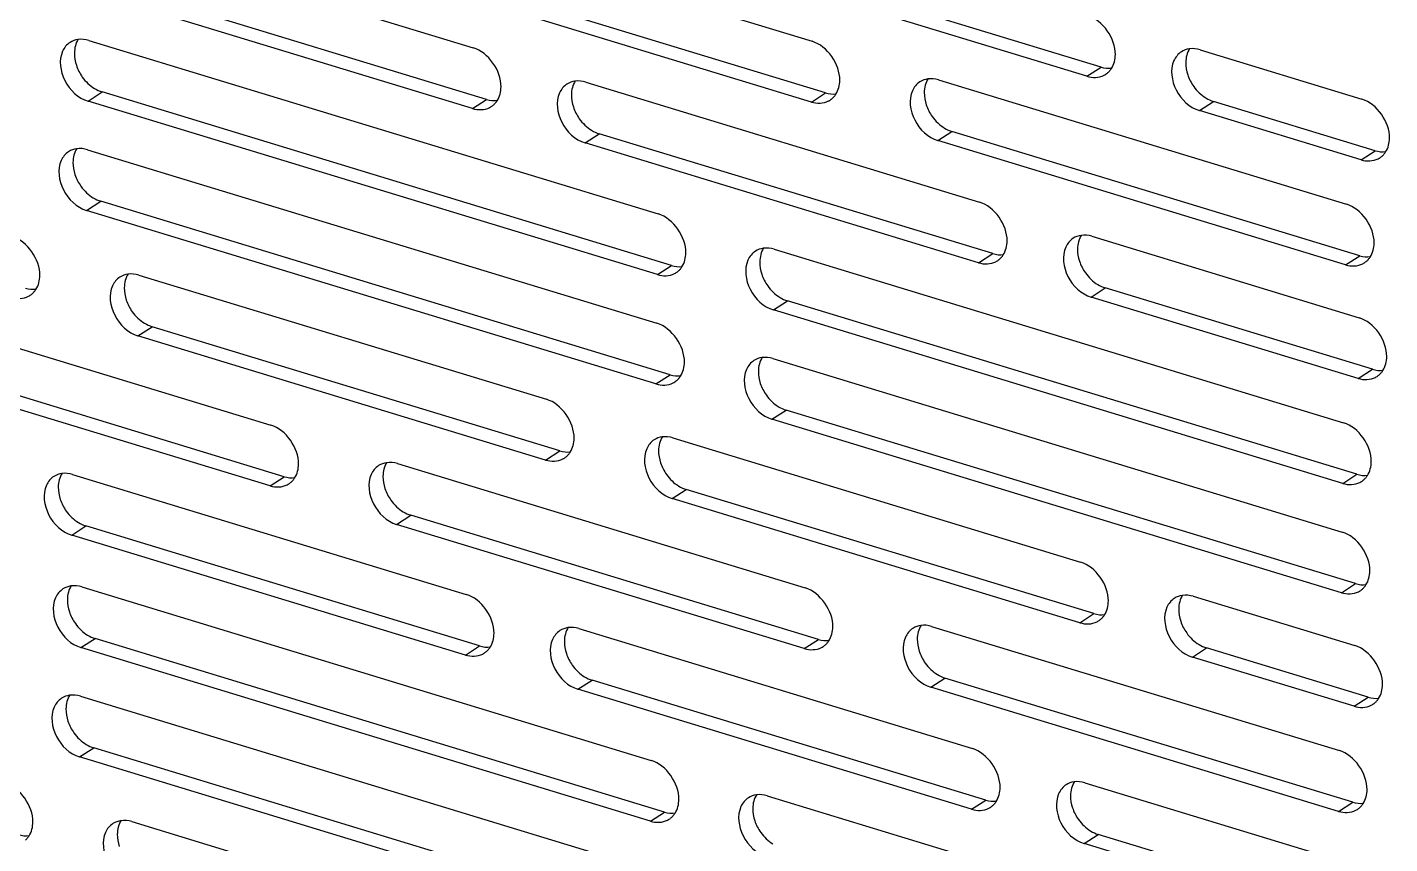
# Model space of a CAD drawing. Header units: millimetres. Extents: x -177 to 18421, y -5017 to 3255.
# Drawn here: x 13076 to 13096.13, y 2000.84 to 2012.92 of the extents above; entities that cross this region are included whole.
import ezdxf

# ---------------------------------------------------------------- set-up
doc = ezdxf.new("R2010")
doc.units = ezdxf.units.MM
doc.header["$LTSCALE"] = 46.255
doc.layers.get('0').update_dxf_attribs({"linetype": 'CONTINUOUS'})

msp = doc.modelspace()

# ---------------------------------------------------------------- linework, layer by layer
at = {"color": 3, "linetype": 'Continuous'}
for p, q in [((13081.571, 2014.544), (13087.596, 2012.707)), ((13076.771, 2014.384), (13082.589, 2012.611)), ((13091.657, 2012.19), (13085.632, 2014.027)), ((13087.585, 2011.809), (13081.559, 2013.646)), ((13082.577, 2011.713), (13076.76, 2013.486)), ((13076.906, 2012.721), (13085.321, 2010.156)), ((13093.331, 2012.581), (13095.72, 2011.853)), ((13084.251, 2012.104), (13090.069, 2010.331)), ((13089.466, 2012.137), (13095.492, 2010.3)), ((13085.31, 2009.258), (13076.895, 2011.823)), ((13095.709, 2010.955), (13093.319, 2011.684)), ((13090.057, 2009.433), (13084.24, 2011.206)), ((13095.48, 2009.402), (13089.455, 2011.239)), ((13076.886, 2011.104), (13085.301, 2008.539)), ((13085.289, 2007.642), (13076.874, 2010.207)), ((13091.731, 2009.824), (13095.679, 2008.621)), ((13087.035, 2009.633), (13095.45, 2007.068)), ((13077.644, 2009.251), (13083.67, 2007.414)), ((13073.572, 2008.87), (13079.597, 2007.033)), ((13095.667, 2007.723), (13091.72, 2008.926)), ((13095.439, 2006.17), (13087.024, 2008.735)), ((13083.658, 2006.516), (13077.633, 2008.353)), ((13079.586, 2006.135), (13073.56, 2007.972)), ((13087.015, 2008.017), (13095.43, 2005.452)), ((13095.418, 2004.554), (13087.003, 2007.119)), ((13085.54, 2006.844), (13091.565, 2005.007)), ((13081.467, 2006.463), (13087.493, 2004.626)), ((13076.668, 2006.303), (13082.485, 2004.53)), ((13091.554, 2004.11), (13085.528, 2005.946)), ((13087.481, 2003.728), (13081.456, 2005.565)), ((13082.474, 2003.632), (13076.656, 2005.406)), ((13076.803, 2004.64), (13085.218, 2002.075)), ((13093.227, 2004.501), (13095.617, 2003.772)), ((13084.148, 2004.023), (13089.965, 2002.25)), ((13089.363, 2004.056), (13095.388, 2002.22)), ((13085.206, 2001.177), (13076.791, 2003.742)), ((13095.605, 2002.875), (13093.216, 2003.603)), ((13095.377, 2001.322), (13089.351, 2003.158)), ((13076.782, 2003.024), (13085.197, 2000.459)), ((13089.954, 2001.352), (13084.136, 2003.126)), ((13085.186, 1999.561), (13076.771, 2002.126)), ((13091.628, 2001.743), (13095.575, 2000.54)), ((13086.932, 2001.552), (13095.347, 1998.987)), ((13077.541, 2001.17), (13083.566, 1999.333)), ((13095.564, 1999.642), (13091.616, 2000.846))]:
    msp.add_line(p, q, dxfattribs=at)
at = {"color": 7, "linetype": 'Continuous'}
for p, q in [((13091.866, 2012.325), (13085.84, 2014.162)), ((13082.786, 2011.848), (13076.968, 2013.621)), ((13087.793, 2011.944), (13081.768, 2013.781)), ((13091.657, 2012.19), (13091.866, 2012.325)), ((13076.895, 2011.823), (13077.103, 2011.958)), ((13085.518, 2009.393), (13077.103, 2011.958)), ((13082.577, 2011.713), (13082.786, 2011.848)), ((13087.585, 2011.809), (13087.793, 2011.944)), ((13093.319, 2011.684), (13093.528, 2011.819)), ((13095.917, 2011.09), (13093.528, 2011.819)), ((13084.24, 2011.206), (13084.448, 2011.341)), ((13090.266, 2009.568), (13084.448, 2011.341)), ((13089.455, 2011.239), (13089.663, 2011.374)), ((13095.689, 2009.537), (13089.663, 2011.374)), ((13095.709, 2010.955), (13095.917, 2011.09)), ((13076.874, 2010.207), (13077.083, 2010.342)), ((13085.498, 2007.777), (13077.083, 2010.342)), ((13085.31, 2009.258), (13085.518, 2009.393)), ((13090.057, 2009.433), (13090.266, 2009.568)), ((13095.48, 2009.402), (13095.689, 2009.537)), ((13091.72, 2008.926), (13091.928, 2009.061)), ((13095.876, 2007.858), (13091.928, 2009.061)), ((13087.024, 2008.735), (13087.232, 2008.87)), ((13095.647, 2006.305), (13087.232, 2008.87)), ((13077.633, 2008.353), (13077.841, 2008.488)), ((13083.867, 2006.651), (13077.841, 2008.488)), ((13079.794, 2006.27), (13073.769, 2008.107)), ((13085.289, 2007.642), (13085.498, 2007.777)), ((13095.667, 2007.723), (13095.876, 2007.858)), ((13087.003, 2007.119), (13087.212, 2007.254)), ((13095.627, 2004.689), (13087.212, 2007.254)), ((13083.658, 2006.516), (13083.867, 2006.651)), ((13079.586, 2006.135), (13079.794, 2006.27)), ((13095.439, 2006.17), (13095.647, 2006.305)), ((13085.528, 2005.946), (13085.737, 2006.081)), ((13091.762, 2004.245), (13085.737, 2006.081)), ((13081.456, 2005.565), (13081.664, 2005.7)), ((13087.69, 2003.863), (13081.664, 2005.7)), ((13076.656, 2005.406), (13076.865, 2005.541)), ((13082.682, 2003.767), (13076.865, 2005.541)), ((13095.418, 2004.554), (13095.627, 2004.689)), ((13091.554, 2004.11), (13091.762, 2004.245)), ((13076.791, 2003.742), (13077, 2003.877)), ((13085.415, 2001.312), (13077, 2003.877)), ((13082.474, 2003.632), (13082.682, 2003.767)), ((13087.481, 2003.728), (13087.69, 2003.863)), ((13093.216, 2003.603), (13093.424, 2003.738)), ((13095.814, 2003.01), (13093.424, 2003.738)), ((13084.136, 2003.126), (13084.345, 2003.261)), ((13090.162, 2001.487), (13084.345, 2003.261)), ((13089.351, 2003.158), (13089.56, 2003.293)), ((13095.585, 2001.457), (13089.56, 2003.293)), ((13095.605, 2002.875), (13095.814, 2003.01)), ((13076.771, 2002.126), (13076.979, 2002.261)), ((13085.394, 1999.696), (13076.979, 2002.261)), ((13089.954, 2001.352), (13090.162, 2001.487)), ((13095.377, 2001.322), (13095.585, 2001.457)), ((13085.206, 2001.177), (13085.415, 2001.312)), ((13091.616, 2000.846), (13091.825, 2000.981)), ((13095.772, 1999.777), (13091.825, 2000.981))]:
    msp.add_line(p, q, dxfattribs=at)
at = {"color": 3, "linetype": 'Continuous'}
for centre, radius, start, end in [((13091.782, 2012.455), 0.281, 297.2817, 302.9867), ((13091.783, 2012.454), 0.279, 302.9904, 307.4361), ((13091.782, 2012.455), 0.281, 307.4433, 311.4043), ((13087.71, 2012.074), 0.281, 297.2817, 302.9867), ((13087.711, 2012.073), 0.279, 302.9904, 307.4361), ((13087.709, 2012.074), 0.281, 307.4433, 311.4043), ((13082.702, 2011.978), 0.281, 297.2817, 302.9867), ((13082.703, 2011.976), 0.279, 302.9904, 307.4361), ((13082.702, 2011.978), 0.281, 307.4433, 311.4043), ((13095.835, 2011.219), 0.279, 302.9904, 307.4361), ((13095.833, 2011.22), 0.281, 307.4433, 311.4043), ((13095.834, 2011.22), 0.281, 297.2817, 302.9867), ((13090.182, 2009.698), 0.281, 297.2817, 302.9867), ((13090.183, 2009.696), 0.279, 302.9904, 307.4361), ((13090.182, 2009.698), 0.281, 307.4433, 311.4043), ((13095.605, 2009.668), 0.281, 297.2817, 302.9867), ((13095.606, 2009.666), 0.279, 302.9904, 307.4361), ((13095.605, 2009.668), 0.281, 307.4433, 311.4043), ((13085.435, 2009.523), 0.281, 297.2817, 302.9867), ((13085.436, 2009.521), 0.279, 302.9904, 307.4361), ((13085.434, 2009.523), 0.281, 307.4433, 311.4043), ((13075.887, 2009.188), 0.281, 307.4433, 311.4043), ((13075.887, 2009.188), 0.281, 297.2817, 302.9867), ((13075.889, 2009.186), 0.279, 302.9904, 307.4361), ((13095.792, 2007.988), 0.281, 307.4433, 311.4043), ((13085.414, 2007.907), 0.281, 297.2817, 302.9867), ((13085.415, 2007.905), 0.279, 302.9904, 307.4361), ((13085.414, 2007.907), 0.281, 307.4433, 311.4043), ((13095.792, 2007.988), 0.281, 297.2817, 302.9867), ((13095.793, 2007.986), 0.279, 302.9904, 307.4361), ((13083.783, 2006.781), 0.281, 307.4433, 311.4043), ((13083.783, 2006.781), 0.281, 297.2817, 302.9867), ((13083.784, 2006.78), 0.279, 302.9904, 307.4361), ((13079.711, 2006.4), 0.281, 297.2817, 302.9867), ((13079.712, 2006.399), 0.279, 302.9904, 307.4361), ((13079.71, 2006.4), 0.281, 307.4433, 311.4043), ((13095.564, 2006.435), 0.281, 297.2817, 302.9867), ((13095.565, 2006.434), 0.279, 302.9904, 307.4361), ((13095.563, 2006.435), 0.281, 307.4433, 311.4043), ((13095.543, 2004.819), 0.281, 297.2817, 302.9867), ((13095.544, 2004.817), 0.279, 302.9904, 307.4361), ((13095.543, 2004.819), 0.281, 307.4433, 311.4043), ((13091.679, 2004.373), 0.279, 302.9904, 307.4361), ((13091.678, 2004.375), 0.281, 307.4433, 311.4043), ((13091.678, 2004.375), 0.281, 297.2817, 302.9867), ((13087.606, 2003.994), 0.281, 297.2817, 302.9867), ((13087.607, 2003.992), 0.279, 302.9904, 307.4361), ((13087.606, 2003.994), 0.281, 307.4433, 311.4043), ((13082.599, 2003.897), 0.281, 297.2817, 302.9867), ((13082.6, 2003.896), 0.279, 302.9904, 307.4361), ((13082.598, 2003.897), 0.281, 307.4433, 311.4043), ((13095.73, 2003.14), 0.281, 297.2817, 302.9867), ((13095.731, 2003.138), 0.279, 302.9904, 307.4361), ((13095.73, 2003.14), 0.281, 307.4433, 311.4043), ((13090.079, 2001.617), 0.281, 297.2817, 302.9867), ((13090.08, 2001.616), 0.279, 302.9904, 307.4361), ((13090.078, 2001.617), 0.281, 307.4433, 311.4043), ((13095.501, 2001.587), 0.281, 297.2817, 302.9867), ((13095.503, 2001.585), 0.279, 302.9904, 307.4361), ((13095.501, 2001.587), 0.281, 307.4433, 311.4043), ((13085.331, 2001.442), 0.281, 297.2817, 302.9867), ((13085.332, 2001.44), 0.279, 302.9904, 307.4361), ((13085.331, 2001.442), 0.281, 307.4433, 311.4043)]:
    msp.add_arc(centre, radius, start, end, dxfattribs=at)
for points in [[(13092.078, 2012.512), (13092.081, 2012.748), (13091.894, 2013.019), (13091.669, 2013.088)], [(13076.629, 2012.691), (13076.581, 2012.66), (13076.542, 2012.612), (13076.519, 2012.56)], [(13076.747, 2012.735), (13076.705, 2012.729), (13076.664, 2012.714), (13076.629, 2012.691)], [(13076.906, 2012.721), (13076.855, 2012.736), (13076.8, 2012.742), (13076.747, 2012.735)], [(13082.999, 2012.035), (13083.002, 2012.271), (13082.814, 2012.542), (13082.589, 2012.611)], [(13088.006, 2012.131), (13088.009, 2012.367), (13087.822, 2012.638), (13087.596, 2012.707)], [(13093.331, 2012.581), (13093.28, 2012.597), (13093.224, 2012.603), (13093.171, 2012.596)], [(13092.021, 2012.306), (13092.059, 2012.366), (13092.077, 2012.441), (13092.078, 2012.512)], [(13093.053, 2012.552), (13093.005, 2012.521), (13092.967, 2012.473), (13092.943, 2012.421)], [(13093.171, 2012.596), (13093.13, 2012.59), (13093.088, 2012.575), (13093.053, 2012.552)], [(13091.657, 2012.19), (13091.738, 2012.166), (13091.835, 2012.167), (13091.911, 2012.206)], [(13082.941, 2011.829), (13082.98, 2011.889), (13082.998, 2011.964), (13082.999, 2012.035)], [(13083.973, 2012.075), (13083.926, 2012.044), (13083.887, 2011.996), (13083.864, 2011.944)], [(13084.092, 2012.118), (13084.05, 2012.113), (13084.009, 2012.098), (13083.973, 2012.075)], [(13084.251, 2012.104), (13084.2, 2012.12), (13084.145, 2012.126), (13084.092, 2012.118)], [(13087.948, 2011.925), (13087.987, 2011.985), (13088.005, 2012.06), (13088.006, 2012.131)], [(13089.188, 2012.108), (13089.141, 2012.077), (13089.102, 2012.029), (13089.079, 2011.977)], [(13089.307, 2012.151), (13089.265, 2012.145), (13089.224, 2012.13), (13089.188, 2012.108)], [(13089.466, 2012.137), (13089.415, 2012.153), (13089.36, 2012.159), (13089.307, 2012.151)], [(13087.585, 2011.809), (13087.666, 2011.784), (13087.763, 2011.786), (13087.838, 2011.825)], [(13096.13, 2011.277), (13096.133, 2011.513), (13095.945, 2011.784), (13095.72, 2011.853)], [(13082.577, 2011.713), (13082.658, 2011.688), (13082.756, 2011.69), (13082.831, 2011.728)], [(13096.072, 2011.071), (13096.111, 2011.131), (13096.129, 2011.206), (13096.13, 2011.277)], [(13076.608, 2011.075), (13076.56, 2011.044), (13076.522, 2010.996), (13076.498, 2010.944)], [(13076.726, 2011.119), (13076.685, 2011.113), (13076.643, 2011.098), (13076.608, 2011.075)], [(13076.886, 2011.104), (13076.835, 2011.12), (13076.779, 2011.126), (13076.726, 2011.119)], [(13095.709, 2010.955), (13095.79, 2010.931), (13095.887, 2010.932), (13095.962, 2010.971)], [(13090.479, 2009.755), (13090.482, 2009.991), (13090.294, 2010.262), (13090.069, 2010.331)], [(13095.902, 2009.725), (13095.905, 2009.96), (13095.717, 2010.232), (13095.492, 2010.3)], [(13085.731, 2009.58), (13085.734, 2009.815), (13085.547, 2010.087), (13085.321, 2010.156)], [(13076.184, 2009.245), (13076.187, 2009.481), (13075.999, 2009.752), (13075.774, 2009.821)], [(13091.453, 2009.795), (13091.406, 2009.764), (13091.367, 2009.716), (13091.344, 2009.664)], [(13091.572, 2009.838), (13091.53, 2009.833), (13091.489, 2009.818), (13091.453, 2009.795)], [(13091.731, 2009.824), (13091.68, 2009.84), (13091.624, 2009.846), (13091.572, 2009.838)], [(13085.673, 2009.374), (13085.712, 2009.434), (13085.73, 2009.509), (13085.731, 2009.58)], [(13086.758, 2009.604), (13086.71, 2009.573), (13086.671, 2009.525), (13086.648, 2009.473)], [(13086.876, 2009.647), (13086.834, 2009.641), (13086.793, 2009.626), (13086.758, 2009.604)], [(13087.035, 2009.633), (13086.984, 2009.649), (13086.929, 2009.655), (13086.876, 2009.647)], [(13090.421, 2009.549), (13090.46, 2009.609), (13090.478, 2009.684), (13090.479, 2009.755)], [(13095.844, 2009.518), (13095.883, 2009.578), (13095.901, 2009.653), (13095.902, 2009.725)], [(13090.057, 2009.433), (13090.138, 2009.408), (13090.236, 2009.41), (13090.311, 2009.448)], [(13095.48, 2009.402), (13095.561, 2009.378), (13095.659, 2009.379), (13095.734, 2009.418)], [(13076.126, 2009.039), (13076.165, 2009.099), (13076.183, 2009.174), (13076.184, 2009.245)], [(13077.366, 2009.221), (13077.319, 2009.19), (13077.28, 2009.143), (13077.257, 2009.091)], [(13077.485, 2009.265), (13077.443, 2009.259), (13077.402, 2009.244), (13077.366, 2009.221)], [(13077.644, 2009.251), (13077.593, 2009.266), (13077.538, 2009.273), (13077.485, 2009.265)], [(13085.31, 2009.258), (13085.391, 2009.233), (13085.488, 2009.234), (13085.563, 2009.273)], [(13075.763, 2008.923), (13075.844, 2008.898), (13075.941, 2008.899), (13076.016, 2008.938)], [(13096.089, 2008.045), (13096.092, 2008.281), (13095.904, 2008.552), (13095.679, 2008.621)], [(13085.71, 2007.964), (13085.713, 2008.199), (13085.526, 2008.471), (13085.301, 2008.539)], [(13086.737, 2007.987), (13086.689, 2007.956), (13086.651, 2007.909), (13086.627, 2007.857)], [(13086.855, 2008.031), (13086.814, 2008.025), (13086.772, 2008.01), (13086.737, 2007.987)], [(13087.015, 2008.017), (13086.964, 2008.032), (13086.908, 2008.039), (13086.855, 2008.031)], [(13096.031, 2007.839), (13096.07, 2007.899), (13096.088, 2007.974), (13096.089, 2008.045)], [(13085.653, 2007.758), (13085.691, 2007.818), (13085.709, 2007.892), (13085.71, 2007.964)], [(13085.289, 2007.642), (13085.37, 2007.617), (13085.467, 2007.618), (13085.543, 2007.657)], [(13095.667, 2007.723), (13095.748, 2007.698), (13095.846, 2007.699), (13095.921, 2007.738)], [(13084.079, 2006.838), (13084.082, 2007.074), (13083.895, 2007.345), (13083.67, 2007.414)], [(13080.007, 2006.457), (13080.01, 2006.693), (13079.823, 2006.964), (13079.597, 2007.033)], [(13095.86, 2006.492), (13095.863, 2006.728), (13095.676, 2006.999), (13095.45, 2007.068)], [(13084.022, 2006.632), (13084.06, 2006.692), (13084.078, 2006.767), (13084.079, 2006.838)], [(13085.262, 2006.815), (13085.214, 2006.784), (13085.175, 2006.736), (13085.152, 2006.684)], [(13085.38, 2006.858), (13085.338, 2006.852), (13085.297, 2006.838), (13085.262, 2006.815)], [(13085.54, 2006.844), (13085.489, 2006.86), (13085.433, 2006.866), (13085.38, 2006.858)], [(13079.949, 2006.251), (13079.988, 2006.311), (13080.006, 2006.386), (13080.007, 2006.457)], [(13081.189, 2006.434), (13081.142, 2006.403), (13081.103, 2006.355), (13081.08, 2006.303)], [(13081.308, 2006.477), (13081.266, 2006.471), (13081.225, 2006.456), (13081.189, 2006.434)], [(13081.467, 2006.463), (13081.416, 2006.479), (13081.361, 2006.485), (13081.308, 2006.477)], [(13083.658, 2006.516), (13083.739, 2006.492), (13083.836, 2006.493), (13083.912, 2006.532)], [(13095.802, 2006.286), (13095.841, 2006.346), (13095.859, 2006.421), (13095.86, 2006.492)], [(13076.39, 2006.274), (13076.342, 2006.243), (13076.304, 2006.195), (13076.28, 2006.143)], [(13076.508, 2006.318), (13076.467, 2006.312), (13076.425, 2006.297), (13076.39, 2006.274)], [(13076.668, 2006.303), (13076.617, 2006.319), (13076.561, 2006.325), (13076.508, 2006.318)], [(13095.439, 2006.17), (13095.52, 2006.145), (13095.617, 2006.147), (13095.692, 2006.186)], [(13079.586, 2006.135), (13079.667, 2006.11), (13079.764, 2006.112), (13079.839, 2006.15)], [(13095.839, 2004.876), (13095.842, 2005.112), (13095.655, 2005.383), (13095.43, 2005.452)], [(13091.975, 2004.432), (13091.978, 2004.667), (13091.79, 2004.939), (13091.565, 2005.007)], [(13095.782, 2004.67), (13095.82, 2004.73), (13095.838, 2004.805), (13095.839, 2004.876)], [(13076.525, 2004.61), (13076.477, 2004.579), (13076.439, 2004.532), (13076.415, 2004.48)], [(13076.643, 2004.654), (13076.602, 2004.648), (13076.56, 2004.633), (13076.525, 2004.61)], [(13076.803, 2004.64), (13076.752, 2004.655), (13076.696, 2004.662), (13076.643, 2004.654)], [(13087.903, 2004.051), (13087.906, 2004.286), (13087.718, 2004.558), (13087.493, 2004.626)], [(13095.418, 2004.554), (13095.499, 2004.529), (13095.596, 2004.531), (13095.672, 2004.569)], [(13082.895, 2003.955), (13082.898, 2004.19), (13082.711, 2004.461), (13082.485, 2004.53)], [(13091.917, 2004.226), (13091.956, 2004.286), (13091.974, 2004.36), (13091.975, 2004.432)], [(13092.949, 2004.471), (13092.902, 2004.44), (13092.863, 2004.392), (13092.84, 2004.341)], [(13093.068, 2004.515), (13093.026, 2004.509), (13092.985, 2004.494), (13092.949, 2004.471)], [(13093.227, 2004.501), (13093.176, 2004.516), (13093.121, 2004.522), (13093.068, 2004.515)], [(13082.838, 2003.748), (13082.876, 2003.808), (13082.894, 2003.883), (13082.895, 2003.955)], [(13083.87, 2003.994), (13083.822, 2003.963), (13083.783, 2003.915), (13083.76, 2003.863)], [(13083.988, 2004.038), (13083.947, 2004.032), (13083.905, 2004.017), (13083.87, 2003.994)], [(13084.148, 2004.023), (13084.097, 2004.039), (13084.041, 2004.045), (13083.988, 2004.038)], [(13087.845, 2003.844), (13087.884, 2003.904), (13087.902, 2003.979), (13087.903, 2004.051)], [(13089.085, 2004.027), (13089.037, 2003.996), (13088.999, 2003.948), (13088.975, 2003.896)], [(13089.203, 2004.071), (13089.162, 2004.065), (13089.12, 2004.05), (13089.085, 2004.027)], [(13089.363, 2004.056), (13089.312, 2004.072), (13089.256, 2004.078), (13089.203, 2004.071)], [(13091.554, 2004.11), (13091.635, 2004.085), (13091.732, 2004.086), (13091.807, 2004.125)], [(13087.481, 2003.728), (13087.562, 2003.704), (13087.66, 2003.705), (13087.735, 2003.744)], [(13096.026, 2003.197), (13096.029, 2003.432), (13095.842, 2003.704), (13095.617, 2003.772)], [(13082.474, 2003.632), (13082.555, 2003.608), (13082.652, 2003.609), (13082.728, 2003.648)], [(13095.969, 2002.991), (13096.008, 2003.05), (13096.026, 2003.125), (13096.026, 2003.197)], [(13076.504, 2002.994), (13076.457, 2002.963), (13076.418, 2002.915), (13076.395, 2002.864)], [(13076.623, 2003.038), (13076.581, 2003.032), (13076.54, 2003.017), (13076.504, 2002.994)], [(13076.782, 2003.024), (13076.731, 2003.039), (13076.676, 2003.045), (13076.623, 2003.038)], [(13095.605, 2002.875), (13095.686, 2002.85), (13095.784, 2002.851), (13095.859, 2002.89)], [(13090.375, 2001.675), (13090.378, 2001.91), (13090.191, 2002.181), (13089.965, 2002.25)], [(13095.798, 2001.644), (13095.801, 2001.879), (13095.613, 2002.151), (13095.388, 2002.22)], [(13085.628, 2001.499), (13085.631, 2001.735), (13085.443, 2002.006), (13085.218, 2002.075)], [(13076.08, 2001.164), (13076.083, 2001.4), (13075.896, 2001.671), (13075.671, 2001.74)], [(13091.468, 2001.758), (13091.426, 2001.752), (13091.385, 2001.737), (13091.35, 2001.714)], [(13091.628, 2001.743), (13091.576, 2001.759), (13091.521, 2001.765), (13091.468, 2001.758)], [(13086.772, 2001.567), (13086.731, 2001.561), (13086.689, 2001.546), (13086.654, 2001.523)], [(13086.932, 2001.552), (13086.881, 2001.568), (13086.825, 2001.574), (13086.772, 2001.567)], [(13090.317, 2001.468), (13090.356, 2001.528), (13090.374, 2001.603), (13090.375, 2001.675)], [(13091.35, 2001.714), (13091.302, 2001.683), (13091.263, 2001.635), (13091.24, 2001.583)], [(13095.74, 2001.438), (13095.779, 2001.498), (13095.797, 2001.573), (13095.798, 2001.644)], [(13085.57, 2001.293), (13085.609, 2001.353), (13085.627, 2001.428), (13085.628, 2001.499)], [(13086.654, 2001.523), (13086.606, 2001.492), (13086.568, 2001.444), (13086.544, 2001.392)], [(13089.954, 2001.352), (13090.035, 2001.328), (13090.132, 2001.329), (13090.207, 2001.368)], [(13095.377, 2001.322), (13095.458, 2001.297), (13095.555, 2001.298), (13095.63, 2001.337)], [(13076.023, 2000.958), (13076.062, 2001.018), (13076.08, 2001.093), (13076.08, 2001.164)], [(13077.263, 2001.141), (13077.215, 2001.11), (13077.176, 2001.062), (13077.153, 2001.01)], [(13077.381, 2001.184), (13077.339, 2001.178), (13077.298, 2001.164), (13077.263, 2001.141)], [(13077.541, 2001.17), (13077.49, 2001.186), (13077.434, 2001.192), (13077.381, 2001.184)], [(13085.206, 2001.177), (13085.287, 2001.152), (13085.385, 2001.154), (13085.46, 2001.192)]]:
    msp.add_open_spline(points, degree=3, dxfattribs=at)
at = {"color": 7, "linetype": 'Continuous'}
for points in [[(13076.751, 2012.74), (13076.713, 2012.68), (13076.695, 2012.605), (13076.694, 2012.533)], [(13093.176, 2012.6), (13093.137, 2012.54), (13093.119, 2012.466), (13093.118, 2012.394)], [(13076.694, 2012.533), (13076.693, 2012.472), (13076.704, 2012.41), (13076.723, 2012.352)], [(13076.723, 2012.352), (13076.743, 2012.29), (13076.774, 2012.232), (13076.811, 2012.179)], [(13091.866, 2012.325), (13091.917, 2012.31), (13091.972, 2012.304), (13092.025, 2012.311)], [(13093.118, 2012.394), (13093.117, 2012.333), (13093.128, 2012.271), (13093.147, 2012.213)], [(13093.147, 2012.213), (13093.168, 2012.151), (13093.198, 2012.092), (13093.236, 2012.04)], [(13076.811, 2012.179), (13076.859, 2012.111), (13076.922, 2012.051), (13076.993, 2012.008)], [(13076.993, 2012.008), (13077.027, 2011.987), (13077.065, 2011.97), (13077.103, 2011.958)], [(13084.096, 2012.123), (13084.057, 2012.063), (13084.039, 2011.988), (13084.038, 2011.917)], [(13089.311, 2012.156), (13089.272, 2012.096), (13089.254, 2012.021), (13089.253, 2011.95)], [(13093.236, 2012.04), (13093.284, 2011.972), (13093.346, 2011.912), (13093.417, 2011.869)], [(13082.786, 2011.848), (13082.837, 2011.832), (13082.893, 2011.826), (13082.945, 2011.834)], [(13084.038, 2011.917), (13084.038, 2011.856), (13084.049, 2011.794), (13084.068, 2011.736)], [(13087.793, 2011.944), (13087.844, 2011.929), (13087.9, 2011.922), (13087.953, 2011.93)], [(13089.253, 2011.95), (13089.253, 2011.888), (13089.264, 2011.826), (13089.283, 2011.768)], [(13093.417, 2011.869), (13093.452, 2011.848), (13093.489, 2011.83), (13093.528, 2011.819)], [(13084.068, 2011.736), (13084.088, 2011.674), (13084.118, 2011.615), (13084.156, 2011.562)], [(13089.283, 2011.768), (13089.303, 2011.707), (13089.334, 2011.648), (13089.371, 2011.595)], [(13089.371, 2011.595), (13089.419, 2011.527), (13089.482, 2011.467), (13089.553, 2011.424)], [(13084.156, 2011.562), (13084.204, 2011.495), (13084.266, 2011.434), (13084.338, 2011.391)], [(13089.553, 2011.424), (13089.587, 2011.403), (13089.625, 2011.386), (13089.663, 2011.374)], [(13084.338, 2011.391), (13084.372, 2011.37), (13084.409, 2011.353), (13084.448, 2011.341)], [(13076.731, 2011.123), (13076.692, 2011.063), (13076.674, 2010.989), (13076.673, 2010.917)], [(13095.917, 2011.09), (13095.968, 2011.075), (13096.024, 2011.069), (13096.077, 2011.076)], [(13076.673, 2010.917), (13076.672, 2010.856), (13076.683, 2010.794), (13076.702, 2010.736)], [(13076.702, 2010.736), (13076.723, 2010.674), (13076.753, 2010.615), (13076.791, 2010.563)], [(13076.791, 2010.563), (13076.839, 2010.495), (13076.901, 2010.435), (13076.972, 2010.392)], [(13076.972, 2010.392), (13077.007, 2010.371), (13077.044, 2010.353), (13077.083, 2010.342)], [(13091.576, 2009.843), (13091.537, 2009.783), (13091.519, 2009.708), (13091.518, 2009.637)], [(13086.88, 2009.652), (13086.842, 2009.592), (13086.824, 2009.517), (13086.823, 2009.446)], [(13091.518, 2009.637), (13091.517, 2009.576), (13091.528, 2009.514), (13091.548, 2009.455)], [(13085.518, 2009.393), (13085.569, 2009.377), (13085.625, 2009.371), (13085.678, 2009.378)], [(13086.823, 2009.446), (13086.822, 2009.385), (13086.833, 2009.323), (13086.852, 2009.264)], [(13090.266, 2009.568), (13090.317, 2009.552), (13090.372, 2009.546), (13090.425, 2009.554)], [(13091.548, 2009.455), (13091.568, 2009.394), (13091.598, 2009.335), (13091.636, 2009.282)], [(13095.689, 2009.537), (13095.74, 2009.522), (13095.795, 2009.516), (13095.848, 2009.523)], [(13077.489, 2009.27), (13077.45, 2009.21), (13077.432, 2009.135), (13077.431, 2009.064)], [(13086.852, 2009.264), (13086.872, 2009.203), (13086.903, 2009.144), (13086.94, 2009.091)], [(13091.636, 2009.282), (13091.684, 2009.215), (13091.746, 2009.154), (13091.818, 2009.111)], [(13075.971, 2009.058), (13076.022, 2009.042), (13076.078, 2009.036), (13076.131, 2009.044)], [(13077.431, 2009.064), (13077.431, 2009.002), (13077.441, 2008.94), (13077.461, 2008.882)], [(13086.94, 2009.091), (13086.988, 2009.024), (13087.051, 2008.963), (13087.122, 2008.92)], [(13091.818, 2009.111), (13091.852, 2009.09), (13091.889, 2009.073), (13091.928, 2009.061)], [(13077.461, 2008.882), (13077.481, 2008.821), (13077.511, 2008.762), (13077.549, 2008.709)], [(13087.122, 2008.92), (13087.156, 2008.899), (13087.194, 2008.882), (13087.232, 2008.87)], [(13077.549, 2008.709), (13077.597, 2008.641), (13077.659, 2008.581), (13077.731, 2008.538)], [(13077.731, 2008.538), (13077.765, 2008.517), (13077.802, 2008.5), (13077.841, 2008.488)], [(13086.86, 2008.036), (13086.821, 2007.976), (13086.803, 2007.901), (13086.802, 2007.83)], [(13085.498, 2007.777), (13085.549, 2007.761), (13085.604, 2007.755), (13085.657, 2007.762)], [(13086.802, 2007.83), (13086.801, 2007.768), (13086.812, 2007.706), (13086.831, 2007.648)], [(13095.876, 2007.858), (13095.927, 2007.842), (13095.982, 2007.836), (13096.035, 2007.844)], [(13086.831, 2007.648), (13086.852, 2007.587), (13086.882, 2007.528), (13086.92, 2007.475)], [(13086.92, 2007.475), (13086.968, 2007.407), (13087.03, 2007.347), (13087.101, 2007.304)], [(13087.101, 2007.304), (13087.136, 2007.283), (13087.173, 2007.266), (13087.212, 2007.254)], [(13085.385, 2006.863), (13085.346, 2006.803), (13085.328, 2006.728), (13085.327, 2006.657)], [(13083.867, 2006.651), (13083.918, 2006.636), (13083.973, 2006.63), (13084.026, 2006.637)], [(13085.327, 2006.657), (13085.326, 2006.596), (13085.337, 2006.534), (13085.356, 2006.475)], [(13081.312, 2006.482), (13081.273, 2006.422), (13081.255, 2006.347), (13081.254, 2006.276)], [(13085.356, 2006.475), (13085.377, 2006.414), (13085.407, 2006.355), (13085.444, 2006.302)], [(13076.513, 2006.322), (13076.474, 2006.263), (13076.456, 2006.188), (13076.455, 2006.116)], [(13079.794, 2006.27), (13079.845, 2006.255), (13079.901, 2006.248), (13079.954, 2006.256)], [(13081.254, 2006.276), (13081.254, 2006.214), (13081.265, 2006.152), (13081.284, 2006.094)], [(13085.444, 2006.302), (13085.493, 2006.235), (13085.555, 2006.174), (13085.626, 2006.131)], [(13095.647, 2006.305), (13095.698, 2006.29), (13095.754, 2006.283), (13095.807, 2006.291)], [(13076.455, 2006.116), (13076.454, 2006.055), (13076.465, 2005.993), (13076.484, 2005.935)], [(13081.284, 2006.094), (13081.304, 2006.033), (13081.335, 2005.974), (13081.372, 2005.921)], [(13085.626, 2006.131), (13085.661, 2006.11), (13085.698, 2006.093), (13085.737, 2006.081)], [(13076.484, 2005.935), (13076.505, 2005.873), (13076.535, 2005.814), (13076.573, 2005.762)], [(13076.573, 2005.762), (13076.621, 2005.694), (13076.683, 2005.634), (13076.754, 2005.591)], [(13081.372, 2005.921), (13081.42, 2005.853), (13081.483, 2005.793), (13081.554, 2005.75)], [(13076.754, 2005.591), (13076.789, 2005.57), (13076.826, 2005.552), (13076.865, 2005.541)], [(13081.554, 2005.75), (13081.588, 2005.729), (13081.626, 2005.712), (13081.664, 2005.7)], [(13076.648, 2004.659), (13076.609, 2004.599), (13076.591, 2004.524), (13076.59, 2004.453)], [(13095.627, 2004.689), (13095.678, 2004.673), (13095.733, 2004.667), (13095.786, 2004.675)], [(13076.59, 2004.453), (13076.589, 2004.391), (13076.6, 2004.329), (13076.62, 2004.271)], [(13093.072, 2004.52), (13093.033, 2004.46), (13093.015, 2004.385), (13093.014, 2004.313)], [(13076.62, 2004.271), (13076.64, 2004.21), (13076.67, 2004.151), (13076.708, 2004.098)], [(13091.762, 2004.245), (13091.813, 2004.229), (13091.869, 2004.223), (13091.922, 2004.23)], [(13093.014, 2004.313), (13093.014, 2004.252), (13093.025, 2004.19), (13093.044, 2004.132)], [(13076.708, 2004.098), (13076.756, 2004.03), (13076.818, 2003.97), (13076.889, 2003.927)], [(13083.993, 2004.042), (13083.954, 2003.983), (13083.936, 2003.908), (13083.935, 2003.836)], [(13089.208, 2004.075), (13089.169, 2004.015), (13089.151, 2003.94), (13089.15, 2003.869)], [(13093.044, 2004.132), (13093.064, 2004.071), (13093.095, 2004.012), (13093.132, 2003.959)], [(13093.132, 2003.959), (13093.18, 2003.891), (13093.243, 2003.831), (13093.314, 2003.788)], [(13076.889, 2003.927), (13076.924, 2003.906), (13076.961, 2003.889), (13077, 2003.877)], [(13082.682, 2003.767), (13082.733, 2003.752), (13082.789, 2003.746), (13082.842, 2003.753)], [(13083.935, 2003.836), (13083.934, 2003.775), (13083.945, 2003.713), (13083.964, 2003.655)], [(13087.69, 2003.863), (13087.741, 2003.848), (13087.796, 2003.842), (13087.849, 2003.849)], [(13089.15, 2003.869), (13089.149, 2003.808), (13089.16, 2003.746), (13089.179, 2003.688)], [(13093.314, 2003.788), (13093.348, 2003.767), (13093.386, 2003.75), (13093.424, 2003.738)], [(13083.964, 2003.655), (13083.985, 2003.593), (13084.015, 2003.534), (13084.052, 2003.482)], [(13089.179, 2003.688), (13089.2, 2003.626), (13089.23, 2003.567), (13089.268, 2003.514)], [(13084.052, 2003.482), (13084.101, 2003.414), (13084.163, 2003.354), (13084.234, 2003.311)], [(13089.268, 2003.514), (13089.316, 2003.447), (13089.378, 2003.387), (13089.449, 2003.343)], [(13089.449, 2003.343), (13089.484, 2003.323), (13089.521, 2003.305), (13089.56, 2003.293)], [(13084.234, 2003.311), (13084.269, 2003.29), (13084.306, 2003.272), (13084.345, 2003.261)], [(13076.627, 2003.043), (13076.588, 2002.983), (13076.57, 2002.908), (13076.569, 2002.836)], [(13095.814, 2003.01), (13095.865, 2002.994), (13095.92, 2002.988), (13095.973, 2002.995)], [(13076.569, 2002.836), (13076.569, 2002.775), (13076.579, 2002.713), (13076.599, 2002.655)], [(13076.599, 2002.655), (13076.619, 2002.594), (13076.649, 2002.535), (13076.687, 2002.482)], [(13076.687, 2002.482), (13076.735, 2002.414), (13076.797, 2002.354), (13076.869, 2002.311)], [(13076.869, 2002.311), (13076.903, 2002.29), (13076.94, 2002.273), (13076.979, 2002.261)], [(13091.472, 2001.762), (13091.434, 2001.702), (13091.416, 2001.628), (13091.415, 2001.556)], [(13086.777, 2001.571), (13086.738, 2001.511), (13086.72, 2001.436), (13086.719, 2001.365)], [(13091.415, 2001.556), (13091.414, 2001.495), (13091.425, 2001.433), (13091.444, 2001.375)], [(13086.719, 2001.365), (13086.718, 2001.304), (13086.729, 2001.242), (13086.749, 2001.184)], [(13090.162, 2001.487), (13090.213, 2001.472), (13090.269, 2001.466), (13090.322, 2001.473)], [(13091.444, 2001.375), (13091.465, 2001.313), (13091.495, 2001.254), (13091.532, 2001.202)], [(13095.585, 2001.457), (13095.636, 2001.441), (13095.692, 2001.435), (13095.745, 2001.442)], [(13077.386, 2001.189), (13077.347, 2001.129), (13077.329, 2001.054), (13077.328, 2000.983)], [(13085.415, 2001.312), (13085.466, 2001.296), (13085.521, 2001.29), (13085.574, 2001.298)], [(13086.749, 2001.184), (13086.769, 2001.122), (13086.799, 2001.063), (13086.837, 2001.011)], [(13091.532, 2001.202), (13091.581, 2001.134), (13091.643, 2001.074), (13091.714, 2001.031)], [(13075.868, 2000.977), (13075.919, 2000.962), (13075.974, 2000.955), (13076.027, 2000.963)], [(13077.328, 2000.983), (13077.327, 2000.922), (13077.338, 2000.86), (13077.357, 2000.801)], [(13086.837, 2001.011), (13086.885, 2000.943), (13086.947, 2000.883), (13087.018, 2000.84)], [(13091.714, 2001.031), (13091.749, 2001.01), (13091.786, 2000.992), (13091.825, 2000.981)]]:
    msp.add_open_spline(points, degree=3, dxfattribs=at)
at = {"color": 3, "linetype": 'Continuous'}
for points, knots in [([(13076.519, 2012.56), (13076.46, 2012.428), (13076.508, 2012.092), (13076.749, 2011.867), (13076.895, 2011.823)], [0, 0, 0, 0, 0.486189, 1, 1, 1, 1]), ([(13092.943, 2012.421), (13092.884, 2012.289), (13092.932, 2011.953), (13093.173, 2011.728), (13093.319, 2011.684)], [0, 0, 0, 0, 0.486189, 1, 1, 1, 1]), ([(13091.968, 2012.245), (13091.978, 2012.253), (13091.997, 2012.273), (13092.013, 2012.295), (13092.021, 2012.306)], [0, 0, 0, 0, 0.495742, 1, 1, 1, 1]), ([(13082.888, 2011.767), (13082.898, 2011.776), (13082.917, 2011.796), (13082.934, 2011.818), (13082.941, 2011.829)], [0, 0, 0, 0, 0.495742, 1, 1, 1, 1]), ([(13083.864, 2011.944), (13083.804, 2011.812), (13083.852, 2011.475), (13084.093, 2011.251), (13084.24, 2011.206)], [0, 0, 0, 0, 0.486189, 1, 1, 1, 1]), ([(13087.895, 2011.863), (13087.905, 2011.872), (13087.925, 2011.892), (13087.941, 2011.914), (13087.948, 2011.925)], [0, 0, 0, 0, 0.495742, 1, 1, 1, 1]), ([(13089.079, 2011.977), (13089.02, 2011.845), (13089.068, 2011.508), (13089.308, 2011.284), (13089.455, 2011.239)], [0, 0, 0, 0, 0.486189, 1, 1, 1, 1]), ([(13096.019, 2011.009), (13096.029, 2011.018), (13096.049, 2011.038), (13096.065, 2011.06), (13096.072, 2011.071)], [0, 0, 0, 0, 0.495742, 1, 1, 1, 1]), ([(13076.498, 2010.944), (13076.439, 2010.812), (13076.487, 2010.476), (13076.728, 2010.251), (13076.874, 2010.207)], [0, 0, 0, 0, 0.486189, 1, 1, 1, 1]), ([(13091.344, 2009.664), (13091.284, 2009.532), (13091.332, 2009.195), (13091.573, 2008.971), (13091.72, 2008.926)], [0, 0, 0, 0, 0.486189, 1, 1, 1, 1]), ([(13086.648, 2009.473), (13086.589, 2009.341), (13086.637, 2009.004), (13086.878, 2008.78), (13087.024, 2008.735)], [0, 0, 0, 0, 0.486189, 1, 1, 1, 1]), ([(13090.368, 2009.487), (13090.378, 2009.496), (13090.397, 2009.516), (13090.413, 2009.538), (13090.421, 2009.549)], [0, 0, 0, 0, 0.495742, 1, 1, 1, 1]), ([(13095.791, 2009.457), (13095.801, 2009.466), (13095.82, 2009.485), (13095.836, 2009.507), (13095.844, 2009.518)], [0, 0, 0, 0, 0.495742, 1, 1, 1, 1]), ([(13085.62, 2009.312), (13085.63, 2009.321), (13085.65, 2009.34), (13085.666, 2009.362), (13085.673, 2009.374)], [0, 0, 0, 0, 0.495742, 1, 1, 1, 1]), ([(13076.073, 2008.977), (13076.083, 2008.986), (13076.102, 2009.006), (13076.119, 2009.027), (13076.126, 2009.039)], [0, 0, 0, 0, 0.495742, 1, 1, 1, 1]), ([(13077.257, 2009.091), (13077.197, 2008.959), (13077.245, 2008.622), (13077.486, 2008.398), (13077.633, 2008.353)], [0, 0, 0, 0, 0.486189, 1, 1, 1, 1]), ([(13086.627, 2007.857), (13086.568, 2007.725), (13086.616, 2007.388), (13086.857, 2007.164), (13087.003, 2007.119)], [0, 0, 0, 0, 0.486189, 1, 1, 1, 1]), ([(13095.978, 2007.777), (13095.988, 2007.786), (13096.007, 2007.806), (13096.023, 2007.828), (13096.031, 2007.839)], [0, 0, 0, 0, 0.495742, 1, 1, 1, 1]), ([(13085.6, 2007.696), (13085.61, 2007.705), (13085.629, 2007.724), (13085.645, 2007.746), (13085.653, 2007.758)], [0, 0, 0, 0, 0.495742, 1, 1, 1, 1]), ([(13083.969, 2006.57), (13083.979, 2006.579), (13083.998, 2006.599), (13084.014, 2006.621), (13084.022, 2006.632)], [0, 0, 0, 0, 0.495742, 1, 1, 1, 1]), ([(13085.152, 2006.684), (13085.093, 2006.552), (13085.141, 2006.215), (13085.382, 2005.991), (13085.528, 2005.946)], [0, 0, 0, 0, 0.486189, 1, 1, 1, 1]), ([(13079.896, 2006.189), (13079.906, 2006.198), (13079.926, 2006.218), (13079.942, 2006.24), (13079.949, 2006.251)], [0, 0, 0, 0, 0.495742, 1, 1, 1, 1]), ([(13081.08, 2006.303), (13081.021, 2006.171), (13081.069, 2005.834), (13081.309, 2005.61), (13081.456, 2005.565)], [0, 0, 0, 0, 0.486189, 1, 1, 1, 1]), ([(13095.749, 2006.224), (13095.759, 2006.233), (13095.779, 2006.253), (13095.795, 2006.275), (13095.802, 2006.286)], [0, 0, 0, 0, 0.495742, 1, 1, 1, 1]), ([(13076.28, 2006.143), (13076.221, 2006.011), (13076.269, 2005.675), (13076.51, 2005.45), (13076.656, 2005.406)], [0, 0, 0, 0, 0.486189, 1, 1, 1, 1]), ([(13095.729, 2004.608), (13095.739, 2004.617), (13095.758, 2004.637), (13095.774, 2004.659), (13095.782, 2004.67)], [0, 0, 0, 0, 0.495742, 1, 1, 1, 1]), ([(13076.415, 2004.48), (13076.356, 2004.348), (13076.404, 2004.011), (13076.645, 2003.787), (13076.791, 2003.742)], [0, 0, 0, 0, 0.486189, 1, 1, 1, 1]), ([(13091.864, 2004.164), (13091.874, 2004.173), (13091.893, 2004.192), (13091.91, 2004.214), (13091.917, 2004.226)], [0, 0, 0, 0, 0.495742, 1, 1, 1, 1]), ([(13092.84, 2004.341), (13092.781, 2004.209), (13092.829, 2003.872), (13093.069, 2003.647), (13093.216, 2003.603)], [0, 0, 0, 0, 0.486189, 1, 1, 1, 1]), ([(13082.784, 2003.687), (13082.795, 2003.695), (13082.814, 2003.715), (13082.83, 2003.737), (13082.838, 2003.748)], [0, 0, 0, 0, 0.495742, 1, 1, 1, 1]), ([(13083.76, 2003.863), (13083.701, 2003.731), (13083.749, 2003.395), (13083.99, 2003.17), (13084.136, 2003.126)], [0, 0, 0, 0, 0.486189, 1, 1, 1, 1]), ([(13087.792, 2003.783), (13087.802, 2003.792), (13087.821, 2003.811), (13087.837, 2003.833), (13087.845, 2003.844)], [0, 0, 0, 0, 0.495742, 1, 1, 1, 1]), ([(13088.975, 2003.896), (13088.916, 2003.764), (13088.964, 2003.427), (13089.205, 2003.203), (13089.351, 2003.158)], [0, 0, 0, 0, 0.486189, 1, 1, 1, 1]), ([(13095.916, 2002.929), (13095.926, 2002.938), (13095.945, 2002.957), (13095.961, 2002.979), (13095.969, 2002.991)], [0, 0, 0, 0, 0.495742, 1, 1, 1, 1]), ([(13076.395, 2002.864), (13076.335, 2002.732), (13076.383, 2002.395), (13076.624, 2002.17), (13076.771, 2002.126)], [0, 0, 0, 0, 0.486189, 1, 1, 1, 1]), ([(13091.24, 2001.583), (13091.181, 2001.451), (13091.229, 2001.115), (13091.47, 2000.89), (13091.616, 2000.846)], [0, 0, 0, 0, 0.486189, 1, 1, 1, 1]), ([(13086.544, 2001.392), (13086.485, 2001.26), (13086.533, 2000.923), (13086.774, 2000.699), (13086.92, 2000.654)], [0, 0, 0, 0, 0.486189, 1, 1, 1, 1]), ([(13090.264, 2001.407), (13090.274, 2001.415), (13090.294, 2001.435), (13090.31, 2001.457), (13090.317, 2001.468)], [0, 0, 0, 0, 0.495742, 1, 1, 1, 1]), ([(13095.687, 2001.376), (13095.697, 2001.385), (13095.716, 2001.404), (13095.733, 2001.426), (13095.74, 2001.438)], [0, 0, 0, 0, 0.495742, 1, 1, 1, 1]), ([(13085.517, 2001.231), (13085.527, 2001.24), (13085.546, 2001.26), (13085.562, 2001.282), (13085.57, 2001.293)], [0, 0, 0, 0, 0.495742, 1, 1, 1, 1]), ([(13075.97, 2000.896), (13075.98, 2000.905), (13075.999, 2000.925), (13076.015, 2000.947), (13076.023, 2000.958)], [0, 0, 0, 0, 0.495742, 1, 1, 1, 1]), ([(13077.153, 2001.01), (13077.094, 2000.878), (13077.142, 2000.541), (13077.383, 2000.317), (13077.529, 2000.272)], [0, 0, 0, 0, 0.486189, 1, 1, 1, 1])]:
    msp.add_open_spline(points, degree=3, knots=knots, dxfattribs=at)

doc.saveas('drawing.dxf')
